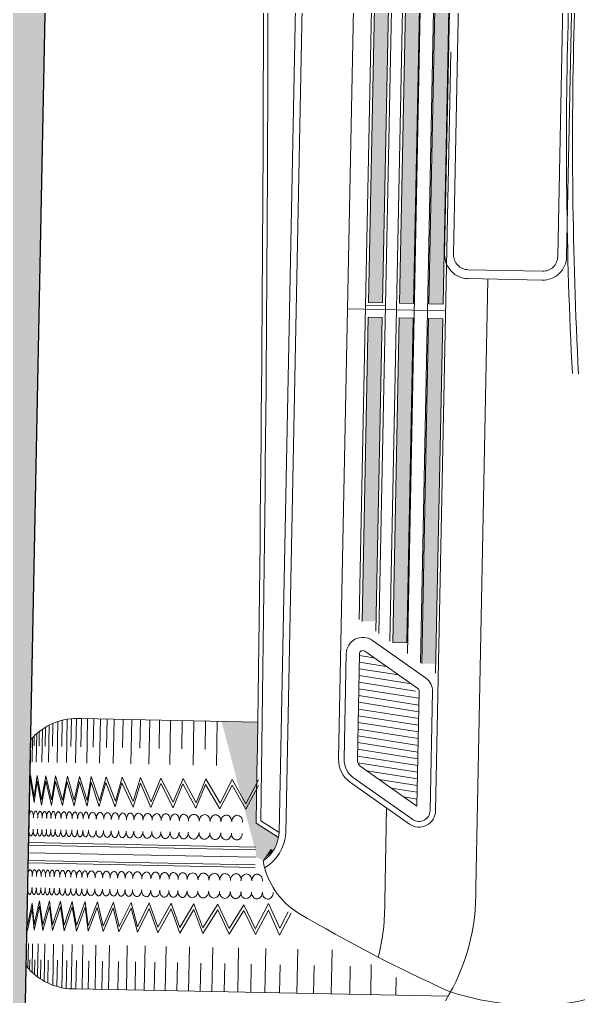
# Model space of a CAD drawing. Header units: feet. Extents: x 50754 to 76410, y 49660 to 67674.
# Drawn here: x 70064.08 to 70091.82, y 53756.23 to 53804.65 of the extents above; entities that cross this region are included whole.
import ezdxf

# ---------------------------------------------------------------- set-up
doc = ezdxf.new("R2010")
doc.units = ezdxf.units.FT
doc.linetypes.add('Amconstr', pattern=[9999, 9999, 0])
doc.layers.add('1_CAR', color=1, linetype='Continuous', lineweight=0)
for name, color, linetype in [('1_HATCH', 8, 'Continuous'), ('1_LINE', 4, 'Continuous'), ('MS GATE', 1, 'Continuous')]:
    doc.layers.add(name, color=color, linetype=linetype)

# ---------------------------------------------------------------- blocks, each defined once
blk = doc.blocks.new('admin enlclave road')
at = {"layer": '1_HATCH'}
blk.add_hatch(color=253, dxfattribs=at).paths.add_polyline_path([(44848.0399, -5380.6866), (44848.238, -5380.6593), (44847.3887, -5373.4074), (44847.1905, -5373.4347)])
at = {"layer": '1_CAR', "color": 253, "linetype": 'Continuous'}
for p, q in [((44848.4901, -5379.3527), (44848.4058, -5378.6327)), ((44848.5039, -5379.3598), (44848.4186, -5378.6312)), ((44848.5261, -5379.3713), (44848.4391, -5378.6288)), ((44848.5427, -5379.3799), (44848.4545, -5378.627)), ((44848.4636, -5379.5039), (44848.3621, -5378.6378)), ((44848.4652, -5379.3398), (44848.3827, -5378.6354)), ((44848.5835, -5379.5479), (44848.481, -5378.672)), ((44848.5146, -5378.9712), (44848.4027, -5378.9843)), ((44848.4712, -5379.3812), (44848.4882, -5379.3815)), ((44848.4721, -5379.3889), (44848.5037, -5379.3895)), ((44848.473, -5379.3966), (44848.5192, -5379.3975)), ((44848.4739, -5379.4044), (44848.5356, -5379.4055)), ((44848.4748, -5379.4121), (44848.5415, -5379.4133)), ((44848.4757, -5379.4199), (44848.5463, -5379.4211)), ((44848.4767, -5379.4276), (44848.5476, -5379.4289)), ((44848.4776, -5379.4353), (44848.5485, -5379.4366)), ((44848.4785, -5379.4431), (44848.5494, -5379.4444)), ((44848.4794, -5379.4508), (44848.5503, -5379.4521)), ((44848.4803, -5379.4586), (44848.5512, -5379.4599)), ((44848.4812, -5379.4663), (44848.5521, -5379.4676)), ((44848.3646, -5379.4741), (44848.1611, -5379.4979)), ((44848.2774, -5379.4843), (44848.2812, -5379.5168)), ((44848.2909, -5379.4827), (44848.2969, -5379.5338)), ((44848.3044, -5379.4811), (44848.3083, -5379.5137)), ((44848.3179, -5379.4796), (44848.3239, -5379.5306)), ((44848.4821, -5379.474), (44848.5536, -5379.4754)), ((44848.483, -5379.4818), (44848.5539, -5379.4831)), ((44848.1751, -5379.4963), (44848.1789, -5379.5288)), ((44848.1829, -5379.4954), (44848.1889, -5379.5464)), ((44848.1907, -5379.4945), (44848.1945, -5379.527)), ((44848.1986, -5379.4935), (44848.2045, -5379.5446)), ((44848.2092, -5379.4923), (44848.213, -5379.5248)), ((44848.2192, -5379.4911), (44848.2251, -5379.5422)), ((44848.2291, -5379.49), (44848.2329, -5379.5225)), ((44848.2398, -5379.4887), (44848.2457, -5379.5397)), ((44848.2511, -5379.4874), (44848.255, -5379.5199)), ((44848.2639, -5379.4859), (44848.2699, -5379.5369)), ((44848.4839, -5379.4895), (44848.5548, -5379.4908)), ((44848.1343, -5379.505), (44848.1399, -5379.5521)), ((44848.1391, -5379.5028), (44848.1427, -5379.5331)), ((44848.1447, -5379.5009), (44848.1505, -5379.5509)), ((44848.1496, -5379.4996), (44848.1533, -5379.5318)), ((44848.1552, -5379.4985), (44848.1612, -5379.5496)), ((44848.1609, -5379.498), (44848.1647, -5379.5305)), ((44848.168, -5379.4971), (44848.174, -5379.5482)), ((44848.4848, -5379.4973), (44848.5557, -5379.4986)), ((44848.4864, -5379.505), (44848.5566, -5379.5063)), ((44848.1177, -5379.5163), (44848.1221, -5379.5542)), ((44848.1209, -5379.5135), (44848.1235, -5379.5353)), ((44848.1249, -5379.5105), (44848.1299, -5379.5533)), ((44848.1289, -5379.5079), (44848.132, -5379.5343)), ((44848.4979, -5379.5129), (44848.5575, -5379.514)), ((44848.1363, -5379.791), (44848.1058, -5379.5303)), ((44848.1076, -5379.5277), (44848.1109, -5379.5555)), ((44848.1093, -5379.5253), (44848.1107, -5379.5368)), ((44848.1119, -5379.5222), (44848.1158, -5379.555)), ((44848.1144, -5379.5194), (44848.1164, -5379.5362)), ((44848.5134, -5379.521), (44848.5584, -5379.5218)), ((44848.5289, -5379.529), (44848.5594, -5379.5295)), ((44848.5444, -5379.537), (44848.5603, -5379.5373)), ((44848.3788, -5379.5906), (44848.4068, -5379.6034)), ((44848.3836, -5379.5872), (44848.4067, -5379.5977)), ((44848.1197, -5379.649), (44848.3818, -5379.6183)), ((44848.12, -5379.6519), (44848.3822, -5379.6212)), ((44848.1211, -5379.6607), (44848.3832, -5379.63)), ((44848.1221, -5379.6695), (44848.3842, -5379.6388)), ((44848.1224, -5379.6723), (44848.3846, -5379.6416)), ((44848.4225, -5379.7079), (44848.4298, -5379.6876)), ((44848.4234, -5379.7157), (44848.4332, -5379.6887)), ((44848.4156, -5379.7842), (44848.4096, -5379.7332)), ((44848.4525, -5379.7799), (44848.4466, -5379.7289)), ((44848.4923, -5379.7752), (44848.4863, -5379.7242)), ((44848.3275, -5379.7945), (44848.3215, -5379.7435)), ((44848.3545, -5379.7914), (44848.3485, -5379.7404)), ((44848.3843, -5379.7879), (44848.3783, -5379.7369)), ((44848.4717, -5379.7777), (44848.4679, -5379.7451)), ((44848.5136, -5379.7727), (44848.5098, -5379.7402)), ((44848.5378, -5379.7699), (44848.5337, -5379.735)), ((44848.5669, -5379.7665), (44848.5645, -5379.746)), ((44848.2194, -5379.8072), (44848.2135, -5379.7562)), ((44848.2351, -5379.8054), (44848.2291, -5379.7543)), ((44848.2557, -5379.803), (44848.2497, -5379.7519)), ((44848.2763, -5379.8005), (44848.2703, -5379.7495)), ((44848.3005, -5379.7977), (44848.2945, -5379.7467)), ((44848.3687, -5379.7897), (44848.3649, -5379.7572)), ((44848.3992, -5379.7861), (44848.3954, -5379.7536)), ((44848.4326, -5379.7822), (44848.4288, -5379.7497)), ((44848.1387, -5379.7932), (44848.1354, -5379.7653)), ((44848.1442, -5379.7975), (44848.1403, -5379.7647)), ((44848.1511, -5379.8019), (44848.1467, -5379.764)), ((44848.1595, -5379.8059), (44848.1545, -5379.7631)), ((44848.17, -5379.8091), (44848.1644, -5379.7619)), ((44848.1809, -5379.8107), (44848.1751, -5379.7607)), ((44848.1917, -5379.8105), (44848.1858, -5379.7594)), ((44848.6273, -5379.7594), (44848.1976, -5379.8098)), ((44848.2045, -5379.8089), (44848.1985, -5379.7579)), ((44848.2877, -5379.7992), (44848.2839, -5379.7667)), ((44848.314, -5379.7961), (44848.3101, -5379.7636)), ((44848.341, -5379.793), (44848.3371, -5379.7604)), ((44848.1751, -5379.8101), (44848.1716, -5379.7798)), ((44848.186, -5379.8108), (44848.1822, -5379.7786)), ((44848.1974, -5379.8098), (44848.1936, -5379.7772)), ((44848.2116, -5379.8081), (44848.2078, -5379.7756)), ((44848.2273, -5379.8063), (44848.2234, -5379.7737)), ((44848.2457, -5379.8041), (44848.2419, -5379.7716)), ((44848.2656, -5379.8018), (44848.2618, -5379.7693)), ((44848.1409, -5379.7951), (44848.1396, -5379.7836)), ((44848.1472, -5379.7996), (44848.1453, -5379.7829)), ((44848.1549, -5379.8039), (44848.1524, -5379.7821)), ((44848.164, -5379.8075), (44848.1609, -5379.7811))]:
    blk.add_line(p, q, dxfattribs=at)
for points in [[(44848.5366, -5378.9303), (44848.6225, -5378.9203, 0.414214), (44848.6468, -5378.8896), (44848.5809, -5378.3268, 0.414214), (44848.5502, -5378.3025), (44848.4643, -5378.3126, 0.414214), (44848.44, -5378.3433), (44848.5059, -5378.9061, 0.414214)], [(44848.5354, -5378.92), (44848.6213, -5378.91, 0.414214), (44848.6365, -5378.8908), (44848.5705, -5378.328, 0.414214), (44848.5514, -5378.3128), (44848.4655, -5378.3229, 0.414214), (44848.4503, -5378.3421), (44848.5162, -5378.9049, 0.414214)], [(44848.5585, -5379.5616), (44848.4837, -5379.523, -0.249405), (44848.47, -5379.5031), (44848.4557, -5379.3812, -0.600762), (44848.4837, -5379.3618), (44848.5507, -5379.3964, -0.249405), (44848.5611, -5379.4113), (44848.5771, -5379.5487, -0.600762)], [(44848.5612, -5379.5457), (44848.4908, -5379.5093, -0.249405), (44848.4853, -5379.5013), (44848.471, -5379.3794, -0.600762), (44848.4766, -5379.3755), (44848.5437, -5379.4101, -0.249405), (44848.5457, -5379.4131)]]:
    blk.add_lwpolyline(points, format="xyb", close=True, dxfattribs=at)
for points in [[(44848.4258, -5378.9737), (44848.442, -5378.9718), (44848.4021, -5378.631), (44848.3859, -5378.6329)], [(44848.4617, -5378.9695), (44848.4779, -5378.9676), (44848.438, -5378.6268), (44848.4218, -5378.6287)], [(44848.4956, -5378.9655), (44848.5119, -5378.9636), (44848.472, -5378.6229), (44848.4557, -5378.6248)], [(44848.4227, -5378.9776), (44848.4458, -5378.9748), (44848.4458, -5378.9748), (44848.4227, -5378.9776)], [(44848.5076, -5379.3612), (44848.5238, -5379.3593), (44848.4799, -5378.9845), (44848.4637, -5378.9864)]]:
    blk.add_lwpolyline(points, close=True, dxfattribs=at)
for points in [[(44848.3028, -5378.6448), (44848.4144, -5379.5974, -0.251603), (44848.3955, -5379.6406)], [(44848.2952, -5378.6457), (44848.4067, -5379.5981, -0.23497), (44848.3927, -5379.6329, -0.247113)], [(44848.5597, -5378.9276), (44848.642, -5379.6302, -0.143099), (44848.625, -5379.7649)], [(44848.5835, -5379.5479, -0.600762), (44848.5555, -5379.5673), (44848.4808, -5379.5287, -0.249405), (44848.4636, -5379.5039)], [(44848.5265, -5379.5524), (44848.5391, -5379.6598, -0.068217), (44848.5406, -5379.7256)], [(44848.3504, -5379.593, 0.080127), (44848.3495, -5379.59, 0.088898), (44848.3479, -5379.5877, 0.104967), (44848.3456, -5379.5862, 0.120066), (44848.3432, -5379.5859, 0.120066), (44848.341, -5379.5867, 0.104967), (44848.3391, -5379.5887, 0.088898), (44848.338, -5379.5913, 0.080127), (44848.3379, -5379.5945, 0.080127)], [(44848.3629, -5379.5915, 0.080127), (44848.362, -5379.5885, 0.088898), (44848.3604, -5379.5862, 0.104967), (44848.3581, -5379.5847, 0.120066), (44848.3557, -5379.5844, 0.120066), (44848.3535, -5379.5853, 0.104967), (44848.3516, -5379.5873, 0.088898), (44848.3505, -5379.5899, 0.080127), (44848.3504, -5379.593, 0.080127)], [(44848.2479, -5379.605, 0.067829), (44848.2472, -5379.6019, 0.080107), (44848.2458, -5379.5996, 0.107097), (44848.2437, -5379.5981, 0.139237), (44848.2418, -5379.5978, 0.139237), (44848.24, -5379.5985, 0.107097), (44848.2383, -5379.6005, 0.080107), (44848.2375, -5379.6031, 0.067828), (44848.2375, -5379.6062, 0.067828)], [(44848.2584, -5379.6038, 0.067829), (44848.2576, -5379.6007, 0.080107), (44848.2562, -5379.5984, 0.107097), (44848.2542, -5379.5969, 0.139237), (44848.2523, -5379.5966, 0.139237), (44848.2504, -5379.5973, 0.107097), (44848.2488, -5379.5993, 0.080107), (44848.248, -5379.6018, 0.067828), (44848.2479, -5379.605, 0.067828)], [(44848.2689, -5379.6025, 0.067829), (44848.2681, -5379.5995, 0.080107), (44848.2667, -5379.5972, 0.107097), (44848.2647, -5379.5956, 0.139237), (44848.2628, -5379.5953, 0.139237), (44848.2609, -5379.5961, 0.107097), (44848.2593, -5379.5981, 0.080107), (44848.2585, -5379.6006, 0.067828), (44848.2584, -5379.6038, 0.067828)], [(44848.2794, -5379.6013, 0.067829), (44848.2786, -5379.5983, 0.080107), (44848.2772, -5379.596, 0.107097), (44848.2752, -5379.5944, 0.139237), (44848.2732, -5379.5941, 0.139237), (44848.2714, -5379.5949, 0.107097), (44848.2698, -5379.5968, 0.080107), (44848.269, -5379.5994, 0.067828), (44848.2689, -5379.6025, 0.067828)], [(44848.2899, -5379.6001, 0.067829), (44848.2891, -5379.597, 0.080107), (44848.2877, -5379.5947, 0.107097), (44848.2857, -5379.5932, 0.139237), (44848.2837, -5379.5929, 0.139237), (44848.2819, -5379.5936, 0.107097), (44848.2803, -5379.5956, 0.080107), (44848.2795, -5379.5982, 0.067828), (44848.2794, -5379.6013, 0.067828)], [(44848.3004, -5379.5989, 0.067829), (44848.2996, -5379.5958, 0.080107), (44848.2982, -5379.5935, 0.107097), (44848.2962, -5379.592, 0.139237), (44848.2942, -5379.5917, 0.139237), (44848.2924, -5379.5924, 0.107097), (44848.2908, -5379.5944, 0.080107), (44848.2899, -5379.5969, 0.067828), (44848.2899, -5379.6001, 0.067828)], [(44848.3129, -5379.5974, 0.080127), (44848.312, -5379.5944, 0.088898), (44848.3104, -5379.5921, 0.104967), (44848.3081, -5379.5906, 0.120066), (44848.3057, -5379.5903, 0.120066), (44848.3034, -5379.5911, 0.104967), (44848.3015, -5379.5931, 0.088898), (44848.3005, -5379.5957, 0.080127), (44848.3004, -5379.5989, 0.080127)], [(44848.3254, -5379.5959, 0.080127), (44848.3245, -5379.5929, 0.088898), (44848.3229, -5379.5906, 0.104967), (44848.3206, -5379.5891, 0.120066), (44848.3182, -5379.5888, 0.120066), (44848.316, -5379.5897, 0.104967), (44848.314, -5379.5916, 0.088898), (44848.313, -5379.5943, 0.080127), (44848.3129, -5379.5974, 0.080127)], [(44848.3379, -5379.5945, 0.080127), (44848.337, -5379.5915, 0.088898), (44848.3354, -5379.5891, 0.104967), (44848.3331, -5379.5877, 0.120066), (44848.3307, -5379.5874, 0.120066), (44848.3285, -5379.5882, 0.104967), (44848.3266, -5379.5902, 0.088898), (44848.3255, -5379.5928, 0.080127), (44848.3254, -5379.5959, 0.080127)], [(44848.1468, -5379.6168, 0.034494), (44848.1462, -5379.6137, 0.046388), (44848.1454, -5379.6114, 0.089454), (44848.1441, -5379.6096, 0.2264), (44848.1432, -5379.6093, 0.2264), (44848.1425, -5379.6098, 0.089454), (44848.1417, -5379.6118, 0.046388), (44848.1414, -5379.6142, 0.034494), (44848.1415, -5379.6175, 0.034494)], [(44848.1532, -5379.6161, 0.041985), (44848.1525, -5379.6129, 0.055167), (44848.1516, -5379.6107, 0.098023), (44848.1502, -5379.609, 0.200541), (44848.1491, -5379.6086, 0.200541), (44848.1481, -5379.6092, 0.098023), (44848.1471, -5379.6112, 0.055167), (44848.1467, -5379.6136, 0.041985), (44848.1468, -5379.6168, 0.041985)], [(44848.1596, -5379.6153, 0.041985), (44848.1589, -5379.6122, 0.055167), (44848.158, -5379.6099, 0.098023), (44848.1566, -5379.6082, 0.200541), (44848.1555, -5379.6079, 0.200541), (44848.1545, -5379.6085, 0.098023), (44848.1535, -5379.6105, 0.055167), (44848.1531, -5379.6129, 0.041985), (44848.1532, -5379.6161, 0.041985)], [(44848.166, -5379.6146, 0.041985), (44848.1653, -5379.6114, 0.055167), (44848.1644, -5379.6092, 0.098023), (44848.163, -5379.6075, 0.200541), (44848.1619, -5379.6072, 0.200541), (44848.1609, -5379.6077, 0.098023), (44848.1599, -5379.6097, 0.055167), (44848.1595, -5379.6121, 0.041985), (44848.1596, -5379.6153, 0.041985)], [(44848.1724, -5379.6138, 0.041985), (44848.1717, -5379.6107, 0.055167), (44848.1708, -5379.6084, 0.098023), (44848.1693, -5379.6067, 0.200541), (44848.1683, -5379.6064, 0.200541), (44848.1673, -5379.607, 0.098023), (44848.1663, -5379.609, 0.055167), (44848.1659, -5379.6114, 0.041985), (44848.166, -5379.6146, 0.041985)], [(44848.1788, -5379.6131, 0.041985), (44848.1781, -5379.6099, 0.055167), (44848.1772, -5379.6077, 0.098023), (44848.1757, -5379.606, 0.200541), (44848.1747, -5379.6057, 0.200541), (44848.1737, -5379.6062, 0.098023), (44848.1727, -5379.6082, 0.055167), (44848.1723, -5379.6106, 0.041985), (44848.1724, -5379.6138, 0.041985)], [(44848.1852, -5379.6123, 0.041985), (44848.1845, -5379.6092, 0.055167), (44848.1836, -5379.6069, 0.098023), (44848.1821, -5379.6052, 0.200541), (44848.1811, -5379.6049, 0.200541), (44848.1801, -5379.6055, 0.098023), (44848.1791, -5379.6075, 0.055167), (44848.1787, -5379.6099, 0.041985), (44848.1788, -5379.6131, 0.041985)], [(44848.1939, -5379.6113, 0.056778), (44848.1932, -5379.6082, 0.070507), (44848.192, -5379.6059, 0.106196), (44848.1902, -5379.6043, 0.161166), (44848.1886, -5379.604, 0.161166), (44848.1872, -5379.6047, 0.106196), (44848.1858, -5379.6067, 0.070507), (44848.1852, -5379.6092, 0.056778), (44848.1852, -5379.6123, 0.056778)], [(44848.2026, -5379.6103, 0.056778), (44848.2019, -5379.6072, 0.070507), (44848.2007, -5379.6049, 0.106196), (44848.1989, -5379.6033, 0.161166), (44848.1973, -5379.603, 0.161166), (44848.1959, -5379.6037, 0.106196), (44848.1945, -5379.6056, 0.070507), (44848.1939, -5379.6081, 0.056778), (44848.1939, -5379.6113, 0.056778)], [(44848.2113, -5379.6093, 0.056778), (44848.2106, -5379.6062, 0.070507), (44848.2094, -5379.6039, 0.106196), (44848.2076, -5379.6023, 0.161166), (44848.206, -5379.602, 0.161166), (44848.2046, -5379.6027, 0.106196), (44848.2032, -5379.6046, 0.070507), (44848.2026, -5379.6071, 0.056778), (44848.2026, -5379.6103, 0.056778)], [(44848.22, -5379.6083, 0.056778), (44848.2193, -5379.6052, 0.070507), (44848.2181, -5379.6029, 0.106196), (44848.2163, -5379.6013, 0.161166), (44848.2148, -5379.601, 0.161166), (44848.2133, -5379.6016, 0.106196), (44848.2119, -5379.6036, 0.070507), (44848.2113, -5379.6061, 0.056778), (44848.2113, -5379.6093, 0.056778)], [(44848.2287, -5379.6072, 0.056778), (44848.228, -5379.6041, 0.070507), (44848.2268, -5379.6019, 0.106196), (44848.225, -5379.6003, 0.161166), (44848.2235, -5379.5999, 0.161166), (44848.222, -5379.6006, 0.106196), (44848.2207, -5379.6026, 0.070507), (44848.22, -5379.6051, 0.056778), (44848.22, -5379.6083, 0.056778)], [(44848.2375, -5379.6062, 0.056778), (44848.2367, -5379.6031, 0.070507), (44848.2355, -5379.6008, 0.106196), (44848.2338, -5379.5992, 0.161166), (44848.2322, -5379.5989, 0.161166), (44848.2307, -5379.5996, 0.106196), (44848.2294, -5379.6016, 0.070507), (44848.2287, -5379.6041, 0.056778), (44848.2287, -5379.6072, 0.056778)], [(44848.3269, -5379.6089, -0.080127), (44848.3268, -5379.612, -0.088898), (44848.3257, -5379.6146, -0.104967), (44848.3238, -5379.6166, -0.120066), (44848.3216, -5379.6174, -0.120066), (44848.3192, -5379.6171, -0.104967), (44848.3169, -5379.6157, -0.088898), (44848.3152, -5379.6134, -0.080127), (44848.3144, -5379.6104, -0.080127)], [(44848.3394, -5379.6074, -0.080127), (44848.3393, -5379.6105, -0.088898), (44848.3382, -5379.6132, -0.104967), (44848.3363, -5379.6151, -0.120066), (44848.3341, -5379.616, -0.120066), (44848.3317, -5379.6157, -0.104967), (44848.3294, -5379.6142, -0.088898), (44848.3277, -5379.6119, -0.080127), (44848.3269, -5379.6089, -0.080127)], [(44848.3519, -5379.606, -0.080127), (44848.3518, -5379.6091, -0.088898), (44848.3507, -5379.6117, -0.104967), (44848.3488, -5379.6137, -0.120066), (44848.3466, -5379.6145, -0.120066), (44848.3442, -5379.6142, -0.104967), (44848.3419, -5379.6127, -0.088898), (44848.3402, -5379.6104, -0.080127), (44848.3394, -5379.6074, -0.080127)], [(44848.3644, -5379.6045, -0.080127), (44848.3643, -5379.6076, -0.088898), (44848.3632, -5379.6102, -0.104967), (44848.3613, -5379.6122, -0.120066), (44848.3591, -5379.613, -0.120066), (44848.3567, -5379.6128, -0.104967), (44848.3544, -5379.6113, -0.088898), (44848.3527, -5379.609, -0.080127), (44848.3519, -5379.606, -0.080127)], [(44848.1214, -5379.6198, 0.034494), (44848.1208, -5379.6166, 0.046388), (44848.12, -5379.6144, 0.089454), (44848.1187, -5379.6126, 0.2264), (44848.1179, -5379.6123, 0.2264), (44848.1171, -5379.6128, 0.089454), (44848.1163, -5379.6148, 0.046388), (44848.116, -5379.6172, 0.034494), (44848.1162, -5379.6204, 0.034494)], [(44848.1264, -5379.6192, 0.034494), (44848.1258, -5379.616, 0.046388), (44848.125, -5379.6138, 0.089454), (44848.1238, -5379.612, 0.2264), (44848.1229, -5379.6117, 0.2264), (44848.1221, -5379.6122, 0.089454), (44848.1213, -5379.6142, 0.046388), (44848.121, -5379.6166, 0.034494), (44848.1212, -5379.6198, 0.034494)], [(44848.1315, -5379.6186, 0.034494), (44848.1309, -5379.6155, 0.046388), (44848.1301, -5379.6132, 0.089454), (44848.1288, -5379.6114, 0.2264), (44848.1279, -5379.6111, 0.2264), (44848.1272, -5379.6116, 0.089454), (44848.1264, -5379.6136, 0.046388), (44848.1261, -5379.616, 0.034494), (44848.1262, -5379.6193, 0.034494)], [(44848.1367, -5379.618, 0.034494), (44848.1361, -5379.6148, 0.046388), (44848.1353, -5379.6126, 0.089454), (44848.134, -5379.6108, 0.2264), (44848.1332, -5379.6105, 0.2264), (44848.1324, -5379.611, 0.089454), (44848.1316, -5379.613, 0.046388), (44848.1313, -5379.6154, 0.034494), (44848.1315, -5379.6186, 0.034494)], [(44848.1417, -5379.6174, 0.034494), (44848.1411, -5379.6143, 0.046388), (44848.1403, -5379.612, 0.089454), (44848.1391, -5379.6102, 0.2264), (44848.1382, -5379.6099, 0.2264), (44848.1374, -5379.6104, 0.089454), (44848.1366, -5379.6124, 0.046388), (44848.1363, -5379.6148, 0.034494), (44848.1365, -5379.618, 0.034494)], [(44848.2303, -5379.6202, -0.056778), (44848.2303, -5379.6234, -0.070507), (44848.2296, -5379.6259, -0.106196), (44848.2283, -5379.6279, -0.161166), (44848.2268, -5379.6285, -0.161166), (44848.2252, -5379.6282, -0.106196), (44848.2235, -5379.6266, -0.070507), (44848.2223, -5379.6243, -0.056778), (44848.2215, -5379.6212, -0.056778)], [(44848.239, -5379.6192, -0.056778), (44848.239, -5379.6224, -0.070507), (44848.2383, -5379.6249, -0.106196), (44848.237, -5379.6268, -0.161166), (44848.2355, -5379.6275, -0.161166), (44848.234, -5379.6272, -0.106196), (44848.2322, -5379.6256, -0.070507), (44848.231, -5379.6233, -0.056778), (44848.2303, -5379.6202, -0.056778)], [(44848.2495, -5379.618, -0.067829), (44848.2494, -5379.6211, -0.080107), (44848.2486, -5379.6237, -0.107097), (44848.247, -5379.6256, -0.139237), (44848.2451, -5379.6264, -0.139237), (44848.2432, -5379.6261, -0.107097), (44848.2412, -5379.6245, -0.080107), (44848.2398, -5379.6222, -0.067828), (44848.239, -5379.6192, -0.067828)], [(44848.2599, -5379.6167, -0.067829), (44848.2599, -5379.6199, -0.080107), (44848.2591, -5379.6224, -0.107097), (44848.2574, -5379.6244, -0.139237), (44848.2556, -5379.6252, -0.139237), (44848.2537, -5379.6248, -0.107097), (44848.2516, -5379.6233, -0.080107), (44848.2502, -5379.621, -0.067828), (44848.2495, -5379.618, -0.067828)], [(44848.2704, -5379.6155, -0.067829), (44848.2704, -5379.6187, -0.080107), (44848.2695, -5379.6212, -0.107097), (44848.2679, -5379.6232, -0.139237), (44848.2661, -5379.6239, -0.139237), (44848.2642, -5379.6236, -0.107097), (44848.2621, -5379.6221, -0.080107), (44848.2607, -5379.6198, -0.067828), (44848.2599, -5379.6167, -0.067828)], [(44848.2809, -5379.6143, -0.067829), (44848.2809, -5379.6174, -0.080107), (44848.28, -5379.62, -0.107097), (44848.2784, -5379.6219, -0.139237), (44848.2766, -5379.6227, -0.139237), (44848.2746, -5379.6224, -0.107097), (44848.2726, -5379.6208, -0.080107), (44848.2712, -5379.6186, -0.067828), (44848.2704, -5379.6155, -0.067828)], [(44848.2914, -5379.613, -0.067829), (44848.2913, -5379.6162, -0.080107), (44848.2905, -5379.6188, -0.107097), (44848.2889, -5379.6207, -0.139237), (44848.2871, -5379.6215, -0.139237), (44848.2851, -5379.6212, -0.107097), (44848.2831, -5379.6196, -0.080107), (44848.2817, -5379.6173, -0.067828), (44848.2809, -5379.6143, -0.067828)], [(44848.3019, -5379.6118, -0.067829), (44848.3018, -5379.615, -0.080107), (44848.301, -5379.6175, -0.107097), (44848.2994, -5379.6195, -0.139237), (44848.2976, -5379.6202, -0.139237), (44848.2956, -5379.6199, -0.107097), (44848.2936, -5379.6184, -0.080107), (44848.2922, -5379.6161, -0.067828), (44848.2914, -5379.613, -0.067828)], [(44848.3144, -5379.6104, -0.080127), (44848.3142, -5379.6135, -0.088898), (44848.3132, -5379.6161, -0.104967), (44848.3113, -5379.6181, -0.120066), (44848.309, -5379.6189, -0.120066), (44848.3067, -5379.6186, -0.104967), (44848.3044, -5379.6171, -0.088898), (44848.3027, -5379.6148, -0.080127), (44848.3019, -5379.6118, -0.080127)], [(44848.128, -5379.6322, -0.034494), (44848.1281, -5379.6354, -0.046388), (44848.1278, -5379.6378, -0.089454), (44848.127, -5379.6398, -0.2264), (44848.1262, -5379.6403, -0.2264), (44848.1254, -5379.64, -0.089454), (44848.1241, -5379.6382, -0.046388), (44848.1233, -5379.636, -0.034494), (44848.1227, -5379.6328, -0.034494)], [(44848.133, -5379.6316, -0.034494), (44848.1331, -5379.6348, -0.046388), (44848.1329, -5379.6372, -0.089454), (44848.1321, -5379.6392, -0.2264), (44848.1313, -5379.6397, -0.2264), (44848.1304, -5379.6394, -0.089454), (44848.1292, -5379.6376, -0.046388), (44848.1283, -5379.6354, -0.034494), (44848.1278, -5379.6322, -0.034494)], [(44848.1382, -5379.631, -0.034494), (44848.1384, -5379.6342, -0.046388), (44848.1381, -5379.6366, -0.089454), (44848.1373, -5379.6386, -0.2264), (44848.1365, -5379.6391, -0.2264), (44848.1357, -5379.6388, -0.089454), (44848.1344, -5379.637, -0.046388), (44848.1336, -5379.6348, -0.034494), (44848.133, -5379.6316, -0.034494)], [(44848.1433, -5379.6304, -0.034494), (44848.1434, -5379.6336, -0.046388), (44848.1431, -5379.636, -0.089454), (44848.1423, -5379.638, -0.2264), (44848.1416, -5379.6385, -0.2264), (44848.1407, -5379.6382, -0.089454), (44848.1394, -5379.6364, -0.046388), (44848.1386, -5379.6342, -0.034494), (44848.138, -5379.631, -0.034494)], [(44848.1483, -5379.6298, -0.034494), (44848.1484, -5379.633, -0.046388), (44848.1482, -5379.6354, -0.089454), (44848.1474, -5379.6374, -0.2264), (44848.1466, -5379.6379, -0.2264), (44848.1457, -5379.6376, -0.089454), (44848.1445, -5379.6359, -0.046388), (44848.1437, -5379.6336, -0.034494), (44848.1431, -5379.6304, -0.034494)], [(44848.1547, -5379.6291, -0.041985), (44848.1548, -5379.6323, -0.055167), (44848.1544, -5379.6347, -0.098023), (44848.1534, -5379.6367, -0.200541), (44848.1524, -5379.6372, -0.200541), (44848.1513, -5379.6369, -0.098023), (44848.1499, -5379.6352, -0.055167), (44848.149, -5379.633, -0.041985), (44848.1483, -5379.6298, -0.041985)], [(44848.1611, -5379.6283, -0.041985), (44848.1612, -5379.6315, -0.055167), (44848.1608, -5379.6339, -0.098023), (44848.1598, -5379.6359, -0.200541), (44848.1588, -5379.6365, -0.200541), (44848.1577, -5379.6362, -0.098023), (44848.1563, -5379.6345, -0.055167), (44848.1553, -5379.6322, -0.041985), (44848.1547, -5379.6291, -0.041985)], [(44848.1675, -5379.6276, -0.041985), (44848.1676, -5379.6308, -0.055167), (44848.1672, -5379.6332, -0.098023), (44848.1662, -5379.6352, -0.200541), (44848.1652, -5379.6357, -0.200541), (44848.1641, -5379.6354, -0.098023), (44848.1627, -5379.6337, -0.055167), (44848.1617, -5379.6315, -0.041985), (44848.1611, -5379.6283, -0.041985)], [(44848.1739, -5379.6268, -0.041985), (44848.174, -5379.63, -0.055167), (44848.1736, -5379.6324, -0.098023), (44848.1726, -5379.6344, -0.200541), (44848.1716, -5379.635, -0.200541), (44848.1705, -5379.6347, -0.098023), (44848.1691, -5379.633, -0.055167), (44848.1681, -5379.6307, -0.041985), (44848.1675, -5379.6276, -0.041985)], [(44848.1803, -5379.6261, -0.041985), (44848.1804, -5379.6293, -0.055167), (44848.18, -5379.6317, -0.098023), (44848.179, -5379.6337, -0.200541), (44848.178, -5379.6343, -0.200541), (44848.1769, -5379.6339, -0.098023), (44848.1755, -5379.6322, -0.055167), (44848.1745, -5379.63, -0.041985), (44848.1739, -5379.6268, -0.041985)], [(44848.1867, -5379.6253, -0.041985), (44848.1868, -5379.6285, -0.055167), (44848.1864, -5379.6309, -0.098023), (44848.1854, -5379.6329, -0.200541), (44848.1844, -5379.6335, -0.200541), (44848.1833, -5379.6332, -0.098023), (44848.1819, -5379.6315, -0.055167), (44848.1809, -5379.6292, -0.041985), (44848.1803, -5379.6261, -0.041985)], [(44848.1954, -5379.6243, -0.056778), (44848.1954, -5379.6275, -0.070507), (44848.1948, -5379.63, -0.106196), (44848.1934, -5379.6319, -0.161166), (44848.192, -5379.6326, -0.161166), (44848.1904, -5379.6323, -0.106196), (44848.1886, -5379.6307, -0.070507), (44848.1874, -5379.6284, -0.056778), (44848.1867, -5379.6253, -0.056778)], [(44848.2041, -5379.6233, -0.056778), (44848.2041, -5379.6265, -0.070507), (44848.2035, -5379.6289, -0.106196), (44848.2021, -5379.6309, -0.161166), (44848.2007, -5379.6316, -0.161166), (44848.1991, -5379.6313, -0.106196), (44848.1973, -5379.6297, -0.070507), (44848.1961, -5379.6274, -0.056778), (44848.1954, -5379.6243, -0.056778)], [(44848.2128, -5379.6222, -0.056778), (44848.2128, -5379.6254, -0.070507), (44848.2122, -5379.6279, -0.106196), (44848.2108, -5379.6299, -0.161166), (44848.2094, -5379.6306, -0.161166), (44848.2078, -5379.6303, -0.106196), (44848.206, -5379.6286, -0.070507), (44848.2048, -5379.6264, -0.056778), (44848.2041, -5379.6233, -0.056778)], [(44848.2215, -5379.6212, -0.056778), (44848.2216, -5379.6244, -0.070507), (44848.2209, -5379.6269, -0.106196), (44848.2196, -5379.6289, -0.161166), (44848.2181, -5379.6296, -0.161166), (44848.2165, -5379.6292, -0.106196), (44848.2148, -5379.6276, -0.070507), (44848.2136, -5379.6253, -0.056778), (44848.2128, -5379.6222, -0.056778)], [(44848.1229, -5379.6328, -0.034494), (44848.1231, -5379.636, -0.046388), (44848.1228, -5379.6384, -0.089454), (44848.122, -5379.6404, -0.2264), (44848.1212, -5379.6409, -0.2264), (44848.1204, -5379.6406, -0.089454), (44848.1191, -5379.6388, -0.046388), (44848.1183, -5379.6366, -0.034494), (44848.1177, -5379.6334, -0.034494)], [(44848.8424, -5379.6991, -0.145275), (44848.7771, -5379.745, -0.123707), (44848.627, -5379.7535, -0.027302), (44848.4418, -5379.6874, -0.215996), (44848.3927, -5379.6329)], [(44848.3458, -5379.662, 0.080127), (44848.3449, -5379.659, 0.088898), (44848.3433, -5379.6567, 0.104967), (44848.341, -5379.6552, 0.120066), (44848.3386, -5379.6549, 0.120066), (44848.3364, -5379.6558, 0.104967), (44848.3345, -5379.6578, 0.088898), (44848.3334, -5379.6604, 0.080127), (44848.3333, -5379.6635, 0.080127)], [(44848.3583, -5379.6606, 0.080127), (44848.3574, -5379.6576, 0.088898), (44848.3558, -5379.6553, 0.104967), (44848.3535, -5379.6538, 0.120066), (44848.3511, -5379.6535, 0.120066), (44848.3489, -5379.6543, 0.104967), (44848.347, -5379.6563, 0.088898), (44848.3459, -5379.6589, 0.080127), (44848.3458, -5379.662, 0.080127)], [(44848.3708, -5379.6591, 0.080127), (44848.3699, -5379.6561, 0.088898), (44848.3683, -5379.6538, 0.104967), (44848.366, -5379.6523, 0.120066), (44848.3636, -5379.652, 0.120066), (44848.3614, -5379.6529, 0.104967), (44848.3595, -5379.6548, 0.088898), (44848.3584, -5379.6574, 0.080127), (44848.3583, -5379.6606, 0.080127)], [(44848.3828, -5379.6577, 0.080127), (44848.3819, -5379.6546, 0.088898), (44848.3803, -5379.6523, 0.104967), (44848.378, -5379.6509, 0.120066), (44848.3756, -5379.6506, 0.120066), (44848.3734, -5379.6514, 0.104967), (44848.3715, -5379.6534, 0.088898), (44848.3704, -5379.656, 0.080127), (44848.3703, -5379.6591, 0.080127)], [(44848.3953, -5379.6562, 0.080127), (44848.3944, -5379.6532, 0.088898), (44848.3928, -5379.6509, 0.104967), (44848.3905, -5379.6494, 0.120066), (44848.3881, -5379.6491, 0.120066), (44848.3859, -5379.6499, 0.104967), (44848.384, -5379.6519, 0.088898), (44848.3829, -5379.6545, 0.080127), (44848.3828, -5379.6577, 0.080127)], [(44848.2454, -5379.6738, 0.056778), (44848.2446, -5379.6707, 0.070507), (44848.2434, -5379.6684, 0.106196), (44848.2417, -5379.6668, 0.161166), (44848.2401, -5379.6665, 0.161166), (44848.2386, -5379.6672, 0.106196), (44848.2373, -5379.6691, 0.070507), (44848.2366, -5379.6716, 0.056778), (44848.2367, -5379.6748, 0.056778)], [(44848.2559, -5379.6726, 0.067829), (44848.2551, -5379.6695, 0.080107), (44848.2537, -5379.6672, 0.107097), (44848.2516, -5379.6657, 0.139237), (44848.2497, -5379.6654, 0.139237), (44848.2479, -5379.6661, 0.107097), (44848.2463, -5379.6681, 0.080107), (44848.2454, -5379.6706, 0.067828), (44848.2454, -5379.6738, 0.067828)], [(44848.2663, -5379.6713, 0.067829), (44848.2656, -5379.6683, 0.080107), (44848.2642, -5379.666, 0.107097), (44848.2621, -5379.6644, 0.139237), (44848.2602, -5379.6641, 0.139237), (44848.2584, -5379.6649, 0.107097), (44848.2567, -5379.6669, 0.080107), (44848.2559, -5379.6694, 0.067828), (44848.2559, -5379.6726, 0.067828)], [(44848.2768, -5379.6701, 0.067829), (44848.276, -5379.6671, 0.080107), (44848.2746, -5379.6648, 0.107097), (44848.2726, -5379.6632, 0.139237), (44848.2707, -5379.6629, 0.139237), (44848.2688, -5379.6637, 0.107097), (44848.2672, -5379.6656, 0.080107), (44848.2664, -5379.6682, 0.067828), (44848.2663, -5379.6713, 0.067828)], [(44848.2873, -5379.6689, 0.067829), (44848.2865, -5379.6658, 0.080107), (44848.2851, -5379.6635, 0.107097), (44848.2831, -5379.662, 0.139237), (44848.2812, -5379.6617, 0.139237), (44848.2793, -5379.6624, 0.107097), (44848.2777, -5379.6644, 0.080107), (44848.2769, -5379.667, 0.067828), (44848.2768, -5379.6701, 0.067828)], [(44848.2978, -5379.6677, 0.067829), (44848.297, -5379.6646, 0.080107), (44848.2956, -5379.6623, 0.107097), (44848.2936, -5379.6608, 0.139237), (44848.2916, -5379.6605, 0.139237), (44848.2898, -5379.6612, 0.107097), (44848.2882, -5379.6632, 0.080107), (44848.2874, -5379.6657, 0.067828), (44848.2873, -5379.6689, 0.067828)], [(44848.3083, -5379.6664, 0.067829), (44848.3075, -5379.6634, 0.080107), (44848.3061, -5379.6611, 0.107097), (44848.3041, -5379.6595, 0.139237), (44848.3021, -5379.6592, 0.139237), (44848.3003, -5379.66, 0.107097), (44848.2987, -5379.6619, 0.080107), (44848.2979, -5379.6645, 0.067828), (44848.2978, -5379.6677, 0.067828)], [(44848.3208, -5379.665, 0.080127), (44848.3199, -5379.662, 0.088898), (44848.3183, -5379.6596, 0.104967), (44848.316, -5379.6582, 0.120066), (44848.3136, -5379.6579, 0.120066), (44848.3114, -5379.6587, 0.104967), (44848.3095, -5379.6607, 0.088898), (44848.3084, -5379.6633, 0.080127), (44848.3083, -5379.6664, 0.080127)], [(44848.3333, -5379.6635, 0.080127), (44848.3324, -5379.6605, 0.088898), (44848.3308, -5379.6582, 0.104967), (44848.3285, -5379.6567, 0.120066), (44848.3261, -5379.6564, 0.120066), (44848.3239, -5379.6572, 0.104967), (44848.322, -5379.6592, 0.088898), (44848.3209, -5379.6618, 0.080127), (44848.3208, -5379.665, 0.080127)], [(44848.1497, -5379.685, 0.034494), (44848.1491, -5379.6818, 0.046388), (44848.1482, -5379.6796, 0.089454), (44848.147, -5379.6778, 0.2264), (44848.1461, -5379.6775, 0.2264), (44848.1454, -5379.678, 0.089454), (44848.1445, -5379.68, 0.046388), (44848.1443, -5379.6824, 0.034494), (44848.1444, -5379.6856, 0.034494)], [(44848.1547, -5379.6844, 0.034494), (44848.1541, -5379.6812, 0.046388), (44848.1533, -5379.679, 0.089454), (44848.152, -5379.6772, 0.2264), (44848.1512, -5379.6769, 0.2264), (44848.1504, -5379.6774, 0.089454), (44848.1496, -5379.6794, 0.046388), (44848.1493, -5379.6818, 0.034494), (44848.1495, -5379.685, 0.034494)], [(44848.1611, -5379.6837, 0.041985), (44848.1605, -5379.6805, 0.055167), (44848.1595, -5379.6782, 0.098023), (44848.1581, -5379.6765, 0.200541), (44848.157, -5379.6762, 0.200541), (44848.156, -5379.6768, 0.098023), (44848.155, -5379.6788, 0.055167), (44848.1546, -5379.6812, 0.041985), (44848.1547, -5379.6844, 0.041985)], [(44848.1675, -5379.6829, 0.041985), (44848.1669, -5379.6798, 0.055167), (44848.1659, -5379.6775, 0.098023), (44848.1645, -5379.6758, 0.200541), (44848.1634, -5379.6755, 0.200541), (44848.1624, -5379.676, 0.098023), (44848.1614, -5379.678, 0.055167), (44848.161, -5379.6804, 0.041985), (44848.1611, -5379.6837, 0.041985)], [(44848.1739, -5379.6822, 0.041985), (44848.1733, -5379.679, 0.055167), (44848.1723, -5379.6767, 0.098023), (44848.1709, -5379.675, 0.200541), (44848.1698, -5379.6747, 0.200541), (44848.1688, -5379.6753, 0.098023), (44848.1678, -5379.6773, 0.055167), (44848.1674, -5379.6797, 0.041985), (44848.1675, -5379.6829, 0.041985)], [(44848.1803, -5379.6814, 0.041985), (44848.1796, -5379.6783, 0.055167), (44848.1787, -5379.676, 0.098023), (44848.1773, -5379.6743, 0.200541), (44848.1762, -5379.674, 0.200541), (44848.1752, -5379.6745, 0.098023), (44848.1742, -5379.6765, 0.055167), (44848.1738, -5379.6789, 0.041985), (44848.1739, -5379.6822, 0.041985)], [(44848.1867, -5379.6807, 0.041985), (44848.186, -5379.6775, 0.055167), (44848.1851, -5379.6752, 0.098023), (44848.1837, -5379.6735, 0.200541), (44848.1826, -5379.6732, 0.200541), (44848.1816, -5379.6738, 0.098023), (44848.1806, -5379.6758, 0.055167), (44848.1802, -5379.6782, 0.041985), (44848.1803, -5379.6814, 0.041985)], [(44848.1931, -5379.6799, 0.041985), (44848.1924, -5379.6768, 0.055167), (44848.1915, -5379.6745, 0.098023), (44848.1901, -5379.6728, 0.200541), (44848.189, -5379.6725, 0.200541), (44848.188, -5379.673, 0.098023), (44848.187, -5379.675, 0.055167), (44848.1866, -5379.6775, 0.041985), (44848.1867, -5379.6807, 0.041985)], [(44848.2018, -5379.6789, 0.056778), (44848.2011, -5379.6758, 0.070507), (44848.1999, -5379.6735, 0.106196), (44848.1981, -5379.6719, 0.161166), (44848.1965, -5379.6716, 0.161166), (44848.1951, -5379.6723, 0.106196), (44848.1937, -5379.6742, 0.070507), (44848.1931, -5379.6767, 0.056778), (44848.1931, -5379.6799, 0.056778)], [(44848.2105, -5379.6779, 0.056778), (44848.2098, -5379.6748, 0.070507), (44848.2086, -5379.6725, 0.106196), (44848.2068, -5379.6709, 0.161166), (44848.2052, -5379.6706, 0.161166), (44848.2038, -5379.6712, 0.106196), (44848.2024, -5379.6732, 0.070507), (44848.2018, -5379.6757, 0.056778), (44848.2018, -5379.6789, 0.056778)], [(44848.2192, -5379.6769, 0.056778), (44848.2185, -5379.6738, 0.070507), (44848.2173, -5379.6715, 0.106196), (44848.2155, -5379.6699, 0.161166), (44848.214, -5379.6695, 0.161166), (44848.2125, -5379.6702, 0.106196), (44848.2111, -5379.6722, 0.070507), (44848.2105, -5379.6747, 0.056778), (44848.2105, -5379.6779, 0.056778)], [(44848.2279, -5379.6758, 0.056778), (44848.2272, -5379.6727, 0.070507), (44848.226, -5379.6705, 0.106196), (44848.2242, -5379.6689, 0.161166), (44848.2227, -5379.6685, 0.161166), (44848.2212, -5379.6692, 0.106196), (44848.2199, -5379.6712, 0.070507), (44848.2192, -5379.6737, 0.056778), (44848.2192, -5379.6769, 0.056778)], [(44848.2367, -5379.6748, 0.056778), (44848.2359, -5379.6717, 0.070507), (44848.2347, -5379.6694, 0.106196), (44848.233, -5379.6678, 0.161166), (44848.2314, -5379.6675, 0.161166), (44848.2299, -5379.6682, 0.106196), (44848.2286, -5379.6702, 0.070507), (44848.2279, -5379.6726, 0.056778), (44848.2279, -5379.6758, 0.056778)], [(44848.3223, -5379.6779, -0.080127), (44848.3222, -5379.681, -0.088898), (44848.3211, -5379.6837, -0.104967), (44848.3192, -5379.6856, -0.120066), (44848.317, -5379.6865, -0.120066), (44848.3146, -5379.6862, -0.104967), (44848.3123, -5379.6847, -0.088898), (44848.3106, -5379.6824, -0.080127), (44848.3098, -5379.6794, -0.080127)], [(44848.3348, -5379.6765, -0.080127), (44848.3347, -5379.6796, -0.088898), (44848.3336, -5379.6822, -0.104967), (44848.3317, -5379.6842, -0.120066), (44848.3295, -5379.685, -0.120066), (44848.3271, -5379.6847, -0.104967), (44848.3248, -5379.6832, -0.088898), (44848.3232, -5379.6809, -0.080127), (44848.3223, -5379.6779, -0.080127)], [(44848.3473, -5379.675, -0.080127), (44848.3472, -5379.6781, -0.088898), (44848.3461, -5379.6807, -0.104967), (44848.3442, -5379.6827, -0.120066), (44848.342, -5379.6835, -0.120066), (44848.3396, -5379.6833, -0.104967), (44848.3373, -5379.6818, -0.088898), (44848.3357, -5379.6795, -0.080127), (44848.3348, -5379.6765, -0.080127)], [(44848.3598, -5379.6735, -0.080127), (44848.3597, -5379.6767, -0.088898), (44848.3586, -5379.6793, -0.104967), (44848.3567, -5379.6812, -0.120066), (44848.3545, -5379.6821, -0.120066), (44848.3521, -5379.6818, -0.104967), (44848.3498, -5379.6803, -0.088898), (44848.3482, -5379.678, -0.080127), (44848.3473, -5379.675, -0.080127)], [(44848.3723, -5379.6721, -0.080127), (44848.3722, -5379.6752, -0.088898), (44848.3711, -5379.6778, -0.104967), (44848.3692, -5379.6798, -0.120066), (44848.367, -5379.6806, -0.120066), (44848.3646, -5379.6803, -0.104967), (44848.3623, -5379.6788, -0.088898), (44848.3607, -5379.6765, -0.080127), (44848.3598, -5379.6735, -0.080127)], [(44848.3843, -5379.6706, -0.080127), (44848.3842, -5379.6737, -0.088898), (44848.3831, -5379.6764, -0.104967), (44848.3812, -5379.6783, -0.120066), (44848.379, -5379.6792, -0.120066), (44848.3766, -5379.6789, -0.104967), (44848.3743, -5379.6774, -0.088898), (44848.3727, -5379.6751, -0.080127), (44848.3718, -5379.6721, -0.080127)], [(44848.3968, -5379.6691, -0.080127), (44848.3967, -5379.6723, -0.088898), (44848.3956, -5379.6749, -0.104967), (44848.3937, -5379.6769, -0.120066), (44848.3915, -5379.6777, -0.120066), (44848.3891, -5379.6774, -0.104967), (44848.3868, -5379.6759, -0.088898), (44848.3852, -5379.6736, -0.080127), (44848.3843, -5379.6706, -0.080127)], [(44848.4093, -5379.6677, -0.080127), (44848.4092, -5379.6708, -0.088898), (44848.4081, -5379.6734, -0.104967), (44848.4062, -5379.6754, -0.120066), (44848.404, -5379.6762, -0.120066), (44848.4016, -5379.6759, -0.104967), (44848.3993, -5379.6745, -0.088898), (44848.3977, -5379.6722, -0.080127), (44848.3968, -5379.6691, -0.080127)], [(44848.1293, -5379.6874, 0.034494), (44848.1287, -5379.6842, 0.046388), (44848.1279, -5379.6819, 0.089454), (44848.1266, -5379.6802, 0.2264), (44848.1258, -5379.6799, 0.2264), (44848.125, -5379.6804, 0.089454), (44848.1242, -5379.6824, 0.046388), (44848.1239, -5379.6848, 0.034494), (44848.1241, -5379.688, 0.034494)], [(44848.1343, -5379.6868, 0.034494), (44848.1338, -5379.6836, 0.046388), (44848.1329, -5379.6814, 0.089454), (44848.1317, -5379.6796, 0.2264), (44848.1308, -5379.6793, 0.2264), (44848.1301, -5379.6798, 0.089454), (44848.1292, -5379.6818, 0.046388), (44848.129, -5379.6842, 0.034494), (44848.1291, -5379.6874, 0.034494)], [(44848.1394, -5379.6862, 0.034494), (44848.1388, -5379.683, 0.046388), (44848.138, -5379.6808, 0.089454), (44848.1367, -5379.679, 0.2264), (44848.1359, -5379.6787, 0.2264), (44848.1351, -5379.6792, 0.089454), (44848.1343, -5379.6812, 0.046388), (44848.134, -5379.6836, 0.034494), (44848.1341, -5379.6868, 0.034494)], [(44848.1446, -5379.6856, 0.034494), (44848.144, -5379.6824, 0.046388), (44848.1432, -5379.6802, 0.089454), (44848.1419, -5379.6784, 0.2264), (44848.1411, -5379.6781, 0.2264), (44848.1403, -5379.6786, 0.089454), (44848.1395, -5379.6806, 0.046388), (44848.1392, -5379.683, 0.034494), (44848.1394, -5379.6862, 0.034494)], [(44848.2295, -5379.6888, -0.056778), (44848.2295, -5379.692, -0.070507), (44848.2288, -5379.6945, -0.106196), (44848.2275, -5379.6964, -0.161166), (44848.226, -5379.6971, -0.161166), (44848.2244, -5379.6968, -0.106196), (44848.2227, -5379.6952, -0.070507), (44848.2215, -5379.6929, -0.056778), (44848.2207, -5379.6898, -0.056778)], [(44848.2382, -5379.6878, -0.056778), (44848.2382, -5379.691, -0.070507), (44848.2375, -5379.6935, -0.106196), (44848.2362, -5379.6954, -0.161166), (44848.2347, -5379.6961, -0.161166), (44848.2332, -5379.6958, -0.106196), (44848.2314, -5379.6942, -0.070507), (44848.2302, -5379.6919, -0.056778), (44848.2295, -5379.6888, -0.056778)], [(44848.2469, -5379.6868, -0.056778), (44848.2469, -5379.6899, -0.070507), (44848.2463, -5379.6924, -0.106196), (44848.2449, -5379.6944, -0.161166), (44848.2434, -5379.6951, -0.161166), (44848.2419, -5379.6948, -0.106196), (44848.2401, -5379.6932, -0.070507), (44848.2389, -5379.6909, -0.056778), (44848.2382, -5379.6878, -0.056778)], [(44848.2574, -5379.6855, -0.067829), (44848.2573, -5379.6887, -0.080107), (44848.2565, -5379.6912, -0.107097), (44848.2549, -5379.6932, -0.139237), (44848.253, -5379.694, -0.139237), (44848.2511, -5379.6936, -0.107097), (44848.2491, -5379.6921, -0.080107), (44848.2477, -5379.6898, -0.067828), (44848.2469, -5379.6868, -0.067828)], [(44848.2679, -5379.6843, -0.067829), (44848.2678, -5379.6875, -0.080107), (44848.267, -5379.69, -0.107097), (44848.2654, -5379.692, -0.139237), (44848.2635, -5379.6927, -0.139237), (44848.2616, -5379.6924, -0.107097), (44848.2596, -5379.6909, -0.080107), (44848.2582, -5379.6886, -0.067828), (44848.2574, -5379.6855, -0.067828)], [(44848.2783, -5379.6831, -0.067829), (44848.2783, -5379.6862, -0.080107), (44848.2775, -5379.6888, -0.107097), (44848.2758, -5379.6907, -0.139237), (44848.274, -5379.6915, -0.139237), (44848.2721, -5379.6912, -0.107097), (44848.27, -5379.6896, -0.080107), (44848.2686, -5379.6874, -0.067828), (44848.2679, -5379.6843, -0.067828)], [(44848.2888, -5379.6818, -0.067829), (44848.2888, -5379.685, -0.080107), (44848.2879, -5379.6876, -0.107097), (44848.2863, -5379.6895, -0.139237), (44848.2845, -5379.6903, -0.139237), (44848.2826, -5379.69, -0.107097), (44848.2805, -5379.6884, -0.080107), (44848.2791, -5379.6861, -0.067828), (44848.2783, -5379.6831, -0.067828)], [(44848.2993, -5379.6806, -0.067829), (44848.2993, -5379.6838, -0.080107), (44848.2984, -5379.6863, -0.107097), (44848.2968, -5379.6883, -0.139237), (44848.295, -5379.689, -0.139237), (44848.293, -5379.6887, -0.107097), (44848.291, -5379.6872, -0.080107), (44848.2896, -5379.6849, -0.067828), (44848.2888, -5379.6818, -0.067828)], [(44848.3098, -5379.6794, -0.067829), (44848.3097, -5379.6825, -0.080107), (44848.3089, -5379.6851, -0.107097), (44848.3073, -5379.6871, -0.139237), (44848.3055, -5379.6878, -0.139237), (44848.3035, -5379.6875, -0.107097), (44848.3015, -5379.686, -0.080107), (44848.3001, -5379.6837, -0.067828), (44848.2993, -5379.6806, -0.067828)], [(44848.1308, -5379.7003, -0.034494), (44848.131, -5379.7036, -0.046388), (44848.1307, -5379.706, -0.089454), (44848.1299, -5379.708, -0.2264), (44848.1291, -5379.7085, -0.2264), (44848.1283, -5379.7082, -0.089454), (44848.127, -5379.7064, -0.046388), (44848.1262, -5379.7041, -0.034494), (44848.1256, -5379.701, -0.034494)], [(44848.1359, -5379.6998, -0.034494), (44848.136, -5379.703, -0.046388), (44848.1357, -5379.7054, -0.089454), (44848.1349, -5379.7074, -0.2264), (44848.1342, -5379.7079, -0.2264), (44848.1333, -5379.7076, -0.089454), (44848.132, -5379.7058, -0.046388), (44848.1312, -5379.7035, -0.034494), (44848.1306, -5379.7004, -0.034494)], [(44848.1409, -5379.6992, -0.034494), (44848.1411, -5379.7024, -0.046388), (44848.1408, -5379.7048, -0.089454), (44848.14, -5379.7068, -0.2264), (44848.1392, -5379.7073, -0.2264), (44848.1383, -5379.707, -0.089454), (44848.1371, -5379.7052, -0.046388), (44848.1363, -5379.703, -0.034494), (44848.1357, -5379.6998, -0.034494)], [(44848.1461, -5379.6986, -0.034494), (44848.1463, -5379.7018, -0.046388), (44848.146, -5379.7042, -0.089454), (44848.1452, -5379.7062, -0.2264), (44848.1444, -5379.7067, -0.2264), (44848.1436, -5379.7064, -0.089454), (44848.1423, -5379.7046, -0.046388), (44848.1415, -5379.7023, -0.034494), (44848.1409, -5379.6992, -0.034494)], [(44848.1512, -5379.698, -0.034494), (44848.1513, -5379.7012, -0.046388), (44848.1511, -5379.7036, -0.089454), (44848.1502, -5379.7056, -0.2264), (44848.1495, -5379.7061, -0.2264), (44848.1486, -5379.7058, -0.089454), (44848.1473, -5379.704, -0.046388), (44848.1465, -5379.7018, -0.034494), (44848.1459, -5379.6986, -0.034494)], [(44848.1562, -5379.6974, -0.034494), (44848.1564, -5379.7006, -0.046388), (44848.1561, -5379.703, -0.089454), (44848.1553, -5379.705, -0.2264), (44848.1545, -5379.7055, -0.2264), (44848.1537, -5379.7052, -0.089454), (44848.1524, -5379.7034, -0.046388), (44848.1516, -5379.7012, -0.034494), (44848.151, -5379.698, -0.034494)], [(44848.1626, -5379.6966, -0.041985), (44848.1627, -5379.6998, -0.055167), (44848.1623, -5379.7023, -0.098023), (44848.1613, -5379.7043, -0.200541), (44848.1603, -5379.7048, -0.200541), (44848.1593, -5379.7045, -0.098023), (44848.1578, -5379.7028, -0.055167), (44848.1569, -5379.7005, -0.041985), (44848.1562, -5379.6974, -0.041985)], [(44848.169, -5379.6959, -0.041985), (44848.1691, -5379.6991, -0.055167), (44848.1687, -5379.7015, -0.098023), (44848.1677, -5379.7035, -0.200541), (44848.1667, -5379.7041, -0.200541), (44848.1656, -5379.7038, -0.098023), (44848.1642, -5379.702, -0.055167), (44848.1633, -5379.6998, -0.041985), (44848.1626, -5379.6966, -0.041985)], [(44848.1754, -5379.6951, -0.041985), (44848.1755, -5379.6983, -0.055167), (44848.1751, -5379.7008, -0.098023), (44848.1741, -5379.7028, -0.200541), (44848.1731, -5379.7033, -0.200541), (44848.172, -5379.703, -0.098023), (44848.1706, -5379.7013, -0.055167), (44848.1697, -5379.699, -0.041985), (44848.169, -5379.6959, -0.041985)], [(44848.1818, -5379.6944, -0.041985), (44848.1819, -5379.6976, -0.055167), (44848.1815, -5379.7, -0.098023), (44848.1805, -5379.702, -0.200541), (44848.1795, -5379.7026, -0.200541), (44848.1784, -5379.7023, -0.098023), (44848.177, -5379.7005, -0.055167), (44848.1761, -5379.6983, -0.041985), (44848.1754, -5379.6951, -0.041985)], [(44848.1882, -5379.6936, -0.041985), (44848.1883, -5379.6968, -0.055167), (44848.1879, -5379.6993, -0.098023), (44848.1869, -5379.7013, -0.200541), (44848.1859, -5379.7018, -0.200541), (44848.1848, -5379.7015, -0.098023), (44848.1834, -5379.6998, -0.055167), (44848.1824, -5379.6975, -0.041985), (44848.1818, -5379.6944, -0.041985)], [(44848.1946, -5379.6929, -0.041985), (44848.1947, -5379.6961, -0.055167), (44848.1943, -5379.6985, -0.098023), (44848.1933, -5379.7005, -0.200541), (44848.1923, -5379.7011, -0.200541), (44848.1912, -5379.7008, -0.098023), (44848.1898, -5379.699, -0.055167), (44848.1888, -5379.6968, -0.041985), (44848.1882, -5379.6936, -0.041985)], [(44848.2033, -5379.6919, -0.056778), (44848.2033, -5379.695, -0.070507), (44848.2027, -5379.6975, -0.106196), (44848.2013, -5379.6995, -0.161166), (44848.1999, -5379.7002, -0.161166), (44848.1983, -5379.6999, -0.106196), (44848.1965, -5379.6983, -0.070507), (44848.1953, -5379.696, -0.056778), (44848.1946, -5379.6929, -0.056778)], [(44848.212, -5379.6908, -0.056778), (44848.212, -5379.694, -0.070507), (44848.2114, -5379.6965, -0.106196), (44848.21, -5379.6985, -0.161166), (44848.2086, -5379.6992, -0.161166), (44848.207, -5379.6988, -0.106196), (44848.2052, -5379.6972, -0.070507), (44848.204, -5379.695, -0.056778), (44848.2033, -5379.6919, -0.056778)], [(44848.2207, -5379.6898, -0.056778), (44848.2208, -5379.693, -0.070507), (44848.2201, -5379.6955, -0.106196), (44848.2188, -5379.6975, -0.161166), (44848.2173, -5379.6981, -0.161166), (44848.2157, -5379.6978, -0.106196), (44848.214, -5379.6962, -0.070507), (44848.2128, -5379.6939, -0.056778), (44848.212, -5379.6908, -0.056778)]]:
    blk.add_lwpolyline(points, format="xyb", dxfattribs=at)
for points in [[(44848.5618, -5379.3897), (44848.5139, -5378.9805), (44848.4976, -5378.9824), (44848.5443, -5379.3807)], [(44848.4864, -5379.3508), (44848.444, -5378.9887), (44848.4277, -5378.9906), (44848.4689, -5379.3417)], [(44848.1112, -5379.5706), (44848.119, -5379.5957), (44848.119, -5379.5705), (44848.1279, -5379.5975), (44848.1289, -5379.5693), (44848.1393, -5379.5962), (44848.1403, -5379.568), (44848.152, -5379.5947), (44848.1538, -5379.5664), (44848.1656, -5379.5931), (44848.168, -5379.5647), (44848.1805, -5379.5914), (44848.1815, -5379.5631), (44848.1947, -5379.5897), (44848.1985, -5379.5611), (44848.2132, -5379.5875), (44848.217, -5379.559), (44848.2338, -5379.5851), (44848.2383, -5379.5565), (44848.2544, -5379.5827), (44848.2618, -5379.5537), (44848.28, -5379.5797), (44848.2874, -5379.5507), (44848.3063, -5379.5766), (44848.3137, -5379.5476), (44848.334, -5379.5734), (44848.3442, -5379.5441), (44848.3638, -5379.5699), (44848.3748, -5379.5405)], [(44848.112, -5379.577), (44848.1198, -5379.6021), (44848.1197, -5379.5769), (44848.1286, -5379.6039), (44848.1297, -5379.5757), (44848.14, -5379.6026), (44848.141, -5379.5744), (44848.1528, -5379.6011), (44848.1545, -5379.5728), (44848.1663, -5379.5995), (44848.1687, -5379.5711), (44848.1812, -5379.5978), (44848.1822, -5379.5695), (44848.1954, -5379.5961), (44848.1993, -5379.5675), (44848.2139, -5379.5939), (44848.2178, -5379.5654), (44848.2345, -5379.5915), (44848.2391, -5379.5629), (44848.2551, -5379.5891), (44848.2625, -5379.5601), (44848.2807, -5379.5861), (44848.2881, -5379.5571), (44848.307, -5379.583), (44848.3144, -5379.554), (44848.3347, -5379.5798), (44848.345, -5379.5505), (44848.3646, -5379.5763), (44848.3755, -5379.5469)], [(44848.1316, -5379.7441), (44848.1334, -5379.718), (44848.1391, -5379.7425), (44848.1415, -5379.7141), (44848.1491, -5379.7414), (44848.1529, -5379.7128), (44848.1604, -5379.74), (44848.1657, -5379.7113), (44848.1739, -5379.7385), (44848.1792, -5379.7097), (44848.1881, -5379.7368), (44848.1941, -5379.708), (44848.2016, -5379.7352), (44848.2083, -5379.7063), (44848.2187, -5379.7332), (44848.2268, -5379.7042), (44848.2372, -5379.7311), (44848.2474, -5379.7017), (44848.2585, -5379.7286), (44848.268, -5379.6993), (44848.2819, -5379.7258), (44848.2936, -5379.6963), (44848.3075, -5379.7228), (44848.3199, -5379.6933), (44848.3338, -5379.7197), (44848.3476, -5379.69), (44848.3644, -5379.7162), (44848.3775, -5379.6865), (44848.3949, -5379.7126)], [(44848.3948, -5379.7112), (44848.4057, -5379.6811), (44848.4225, -5379.7079)], [(44848.3957, -5379.719), (44848.4066, -5379.6889), (44848.4234, -5379.7157)], [(44848.1323, -5379.7505), (44848.1341, -5379.7244), (44848.1399, -5379.7489), (44848.1423, -5379.7205), (44848.1498, -5379.7478), (44848.1537, -5379.7192), (44848.1612, -5379.7464), (44848.1665, -5379.7177), (44848.1747, -5379.7449), (44848.18, -5379.7161), (44848.1889, -5379.7432), (44848.1949, -5379.7144), (44848.2024, -5379.7416), (44848.2091, -5379.7127), (44848.2195, -5379.7396), (44848.2276, -5379.7106), (44848.2379, -5379.7375), (44848.2482, -5379.7081), (44848.2592, -5379.735), (44848.2688, -5379.7057), (44848.2827, -5379.7322), (44848.2944, -5379.7027), (44848.3083, -5379.7292), (44848.3207, -5379.6997), (44848.3346, -5379.7261), (44848.3484, -5379.6964), (44848.3651, -5379.7226), (44848.3782, -5379.6929), (44848.3957, -5379.719)]]:
    blk.add_lwpolyline(points, dxfattribs=at)
for centre, radius, start, end in [((44853.733, -5378.0573), 5.1524, 186.1438, 190.8031), ((44853.7401, -5378.0565), 5.1524, 186.1438, 190.8031), ((44783.4142, -5387.4479), 65.438, 6.896249, 7.726569), ((44783.4142, -5387.4479), 65.4432, 6.898776, 7.726569), ((44848.1653, -5379.5686), 0.0708, 93.4613, 147.2827), ((44848.1653, -5379.5686), 0.0708, 93.4613, 147.2827), ((44848.1854, -5379.7401), 0.0708, 226.0775, 279.8988)]:
    blk.add_arc(centre, radius, start, end, dxfattribs=at)
for points in [[(44848.4258, -5378.9737), (44848.442, -5378.9718), (44848.3859, -5378.6329), (44848.4021, -5378.631)], [(44848.4617, -5378.9695), (44848.4779, -5378.9676), (44848.4218, -5378.6287), (44848.438, -5378.6268)], [(44848.4956, -5378.9655), (44848.5119, -5378.9636), (44848.4557, -5378.6248), (44848.472, -5378.6229)], [(44848.5076, -5379.3612), (44848.5238, -5379.3593), (44848.4637, -5378.9864), (44848.4799, -5378.9845)], [(44848.5443, -5379.3807), (44848.5605, -5379.3788), (44848.4976, -5378.9824), (44848.5139, -5378.9805)], [(44848.4688, -5379.3413), (44848.4851, -5379.3394), (44848.4277, -5378.9906), (44848.444, -5378.9887)], [(44848.3646, -5379.4741), (44848.3228, -5379.479), (44848.3833, -5379.6248)], [(44848.4068, -5379.6034), (44848.3788, -5379.5906), (44848.3926, -5379.6323), (44848.3838, -5379.6295)], [(44848.3993, -5379.6187), (44848.4063, -5379.6042), (44848.4026, -5379.6198)], [(44848.3997, -5379.6178), (44848.3926, -5379.6323), (44848.4026, -5379.6198)]]:
    blk.add_solid(points, dxfattribs=at)
at = {"layer": '1_LINE', "color": 253}
blk.add_line((44848.238, -5380.6593), (44847.3887, -5373.4074), dxfattribs=at)

msp = doc.modelspace()

# ---------------------------------------------------------------- block references
at = {"layer": 'MS GATE', "linetype": 'Amconstr', "lineweight": 25, "xscale": 42.66674600251998, "yscale": 42.66674600251998, "zscale": 42.66674600251998, "rotation": 352.174150691152}
msp.add_blockref('admin enlclave road', (-1794383.54152, 541708.42207), dxfattribs=at)

doc.saveas('drawing.dxf')
